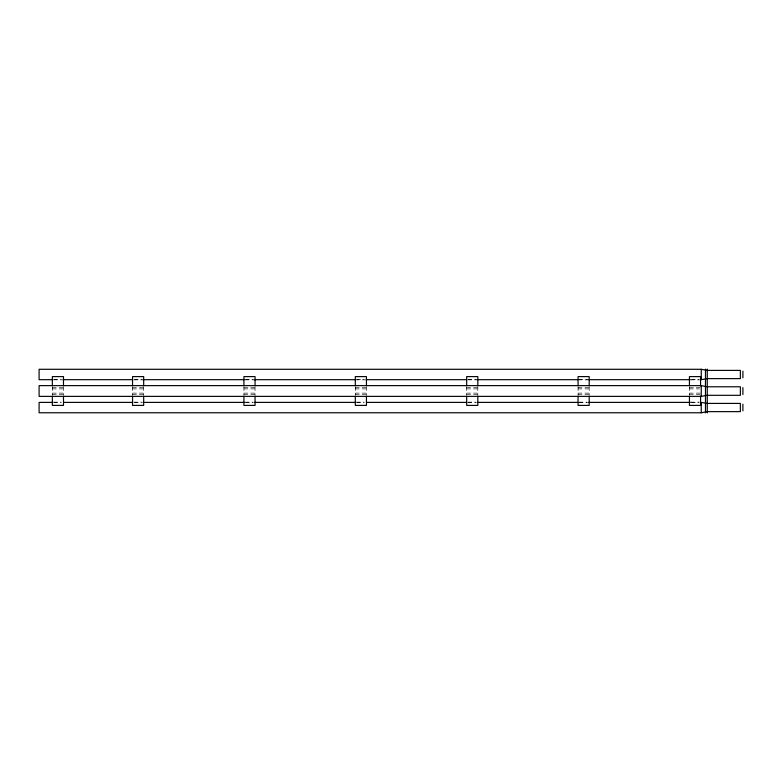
<?xml version="1.0" encoding="UTF-8"?>
<svg xmlns="http://www.w3.org/2000/svg" width="782" height="782" viewBox="0 0 782 782"><rect width="100%" height="100%" fill="white"/><g stroke="black" fill="none" stroke-linecap="round" stroke-linejoin="round"><path stroke-width="0.59" stroke-dasharray="3.91 2.93" d="M53.763 379.681L61.094 379.681M134.387 379.681L141.718 379.681M245.558 379.681L252.889 379.681M356.739 379.681L364.06 379.681M467.91 379.681L476.453 379.681M579.081 379.681L587.634 379.681M691.474 379.681L698.805 379.681M53.469 379.857L63.489 379.857M133.663 379.857L143.683 379.857M245.04 379.857L255.059 379.857M355.302 379.857L366.445 379.857M467.792 379.857L477.822 379.857M578.064 379.857L589.198 379.857M690.555 379.857L700.574 379.857M52.355 387.735L63.489 387.735M132.549 387.735L143.683 387.735M243.925 387.735L255.059 387.735M355.302 387.735L366.445 387.735M466.678 387.735L477.822 387.735M578.064 387.735L589.198 387.735M689.441 387.735L700.574 387.735M52.355 388.889L63.489 388.889M132.549 388.889L143.683 388.889M243.925 388.889L255.059 388.889M355.302 388.889L366.445 388.889M466.678 388.889L477.822 388.889M578.064 388.889L589.198 388.889M689.441 388.889L699.46 388.889M52.355 393.111L63.489 393.111M132.549 393.111L143.683 393.111M243.925 393.111L255.059 393.111M355.302 393.111L366.445 393.111M466.678 393.111L477.822 393.111M578.064 393.111L589.198 393.111M689.441 393.111L700.574 393.111M52.355 394.275L63.489 394.275M132.549 394.275L143.683 394.275M243.925 394.275L255.059 394.275M355.302 394.275L366.445 394.275M466.678 394.275L477.822 394.275M578.064 394.275L589.198 394.275M689.441 394.275L700.574 394.275M53.469 402.134L61.26 402.134M133.663 402.134L141.454 402.134M245.04 402.134L252.83 402.134M356.416 402.134L364.217 402.134M467.792 402.134L475.593 402.134M579.179 402.134L586.969 402.134M690.555 402.134L699.46 402.134M53.763 402.398L61.094 402.398M134.387 402.398L141.718 402.398M245.558 402.398L252.889 402.398M356.739 402.398L364.06 402.398M467.91 402.398L476.453 402.398M579.081 402.398L587.634 402.398M691.474 402.398L698.805 402.398M689.441 386.66L689.441 395.34M589.198 386.66L589.198 395.34M578.064 386.66L578.064 395.34M477.822 386.66L477.822 395.34M466.678 386.66L466.678 395.34M366.445 386.66L366.445 395.34M355.302 386.66L355.302 395.34M255.059 386.66L255.059 395.34M243.925 386.66L243.925 395.34M143.683 386.66L143.683 395.34M132.549 386.66L132.549 395.34M63.489 386.66L63.489 395.34M52.355 386.66L52.355 395.34"/><path stroke-width="1.17" d="M701.249 412.769L707.26 411.635L740.359 411.635L740.359 403.414L707.26 403.414L701.249 402.398L701.249 412.769L39.1 412.769L39.1 402.398L52.541 402.398M701.249 396.376L707.26 395.311L740.359 395.311L740.359 386.777L707.26 386.777L701.249 385.624L39.1 385.624L39.1 396.376L701.249 396.376L701.249 385.624M701.249 369.29L701.249 379.681L707.26 378.625L740.359 378.625L740.359 370.385L707.26 370.385L701.249 369.29L39.1 369.29L39.1 379.681L52.541 379.681M63.538 379.681L131.943 379.681M142.94 379.681L244.336 379.681M254.111 379.681L355.517 379.681M366.504 379.681L466.688 379.681M477.675 379.681L577.859 379.681M588.856 379.681L690.252 379.681M63.538 402.398L131.943 402.398M142.94 402.398L244.336 402.398M254.111 402.398L355.517 402.398M366.504 402.398L466.688 402.398M477.675 402.398L577.859 402.398M588.856 402.398L690.252 402.398M742.9 371.167L742.9 377.843M742.9 387.589L742.9 394.499M742.9 404.196L742.9 410.853M707.26 369.114L707.26 412.886M705.481 369.114L705.481 412.886M700.574 385.722L700.574 376.601L689.441 376.601L689.441 385.722M700.574 396.269L700.574 405.408L689.441 405.408L689.441 396.269M589.198 385.722L589.198 376.601L578.064 376.601L578.064 385.722M589.198 396.269L589.198 405.408L578.064 405.408L578.064 396.269M477.822 385.722L477.822 376.601L466.678 376.601L466.678 385.722M477.822 396.269L477.822 405.408L466.678 405.408L466.678 396.269M366.445 385.722L366.445 376.601L355.302 376.601L355.302 385.722M366.445 396.269L366.445 405.408L355.302 405.408L355.302 396.269M255.059 385.722L255.059 376.601L243.925 376.601L243.925 385.722M255.059 396.269L255.059 405.408L243.925 405.408L243.925 396.269M143.683 385.722L143.683 376.601L132.549 376.601L132.549 385.722M143.683 396.269L143.683 405.408L132.549 405.408L132.549 396.269M63.489 385.722L63.489 376.601L52.355 376.601L52.355 385.722M63.489 396.269L63.489 405.408L52.355 405.408L52.355 396.269"/></g></svg>
